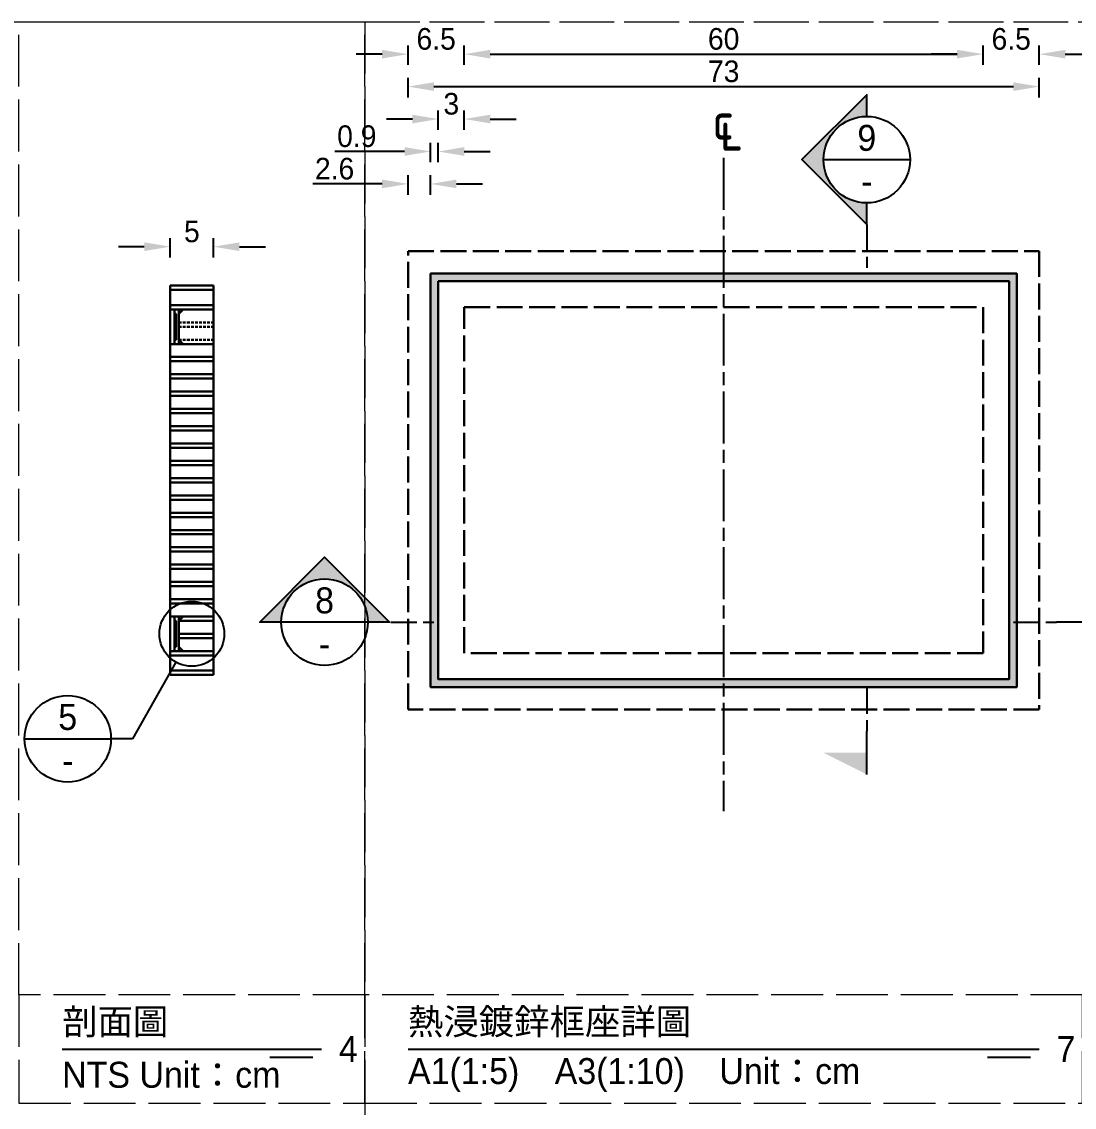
# Model space of a CAD drawing. Extents: x -2640 to 1802, y -2159 to 447.
# Drawn here: x -1475 to -1231.6, y -251 to 0 of the extents above; entities that cross this region are included whole.
import ezdxf
from ezdxf import colors
from ezdxf.entities.mleader import LeaderData, LeaderLine
from ezdxf.math import Vec2, Vec3

# ---------------------------------------------------------------- set-up
doc = ezdxf.new("R2010")
doc.units = 0
doc.header["$MEASUREMENT"] = 0
for name, pattern in [('ACAD_ISO02W100', [15, 12, -3]), ('ACAD_ISO08W100', [36, 24, -3, 6, -3]), ('HIDDEN', [0.375, 0.25, -0.125])]:
    doc.linetypes.add(name, pattern=pattern)
doc.layers.add('一、4.基本-隱藏', color=9, linetype='ACAD_ISO02W100', lineweight=20, plot=False)
doc.layers.add('三、3.文字-註解文字', color=2, linetype='Continuous')
doc.layers.add('二、2.繪圖-施作項目', color=181, linetype='Continuous', lineweight=30)
doc.styles.add('次圖名(詳圖)', font='MS PGothic.ttf', dxfattribs={"height": 6})
doc.styles.add('註解文字(詳圖)', font='MS PGothic.ttf', dxfattribs={"height": 5})
doc.dimstyles.new('註解文字(詳圖)', dxfattribs={"dimtxt": 5, "dimasz": 6, "dimexe": 2, "dimexo": 5, "dimgap": 1, "dimtad": 2, "dimzin": 0, "dimdsep": 46, "dimtxsty": '註解文字(詳圖)', "dimcen": 0.1, "dimclrd": 144, "dimclre": 144, "dimclrt": 256, "dimadec": 0, "dimazin": 0, "dimtfac": 1, "dimtofl": 0, "dimtmove": 0, "dimatfit": 3, "dimfxlon": 1, "dimtolj": 1, "dimtzin": 0, "dimlwd": -1, "dimlwe": -1, "dimarcsym": 1})

# ---------------------------------------------------------------- blocks, each defined once
blk = doc.blocks.new('*D232')
at = {"layer": 'Defpoints', "color": 0, "transparency": 16777216}
for p in [(-1430.69, -52.01), (-1440.69, -61.01), (-1430.69, -61.01)]:
    blk.add_point(p, dxfattribs=at)
at = {"layer": '三、3.文字-註解文字', "color": 144, "transparency": 16777216}
for p, q in [((-1440.69, -54.51), (-1440.69, -50.01)), ((-1430.69, -54.51), (-1430.69, -50.01)), ((-1446.69, -52.01), (-1452.69, -52.01)), ((-1424.69, -52.01), (-1418.69, -52.01))]:
    blk.add_line(p, q, dxfattribs=at)
for points in [[(-1446.69, -51.01), (-1446.69, -53.01), (-1440.69, -52.01)], [(-1424.69, -51.01), (-1424.69, -53.01), (-1430.69, -52.01)]]:
    blk.add_solid(points, dxfattribs=at)
at = {"layer": '三、3.文字-註解文字', "transparency": 16777216, "insert": (-1435.69, -48.51), "char_height": 5, "attachment_point": 5, "style": '註解文字(詳圖)'}
blk.add_mtext('\\A1;5', dxfattribs=at)
blk = doc.blocks.new('*D236')
at = {"layer": 'Defpoints', "color": 0, "transparency": 16777216}
for p in [(-1385.69, -7.5), (-1385.69, -53.01), (-1372.69, -66.01)]:
    blk.add_point(p, dxfattribs=at)
at = {"layer": '三、3.文字-註解文字', "color": 144, "transparency": 16777216}
for p, q in [((-1391.69, -7.5), (-1397.69, -7.5)), ((-1385.69, -10), (-1385.69, -5.5)), ((-1372.69, -10), (-1372.69, -5.5)), ((-1366.69, -7.5), (-1360.69, -7.5))]:
    blk.add_line(p, q, dxfattribs=at)
for points in [[(-1391.69, -6.5), (-1391.69, -8.5), (-1385.69, -7.5)], [(-1366.69, -6.5), (-1366.69, -8.5), (-1372.69, -7.5)]]:
    blk.add_solid(points, dxfattribs=at)
at = {"layer": '三、3.文字-註解文字', "transparency": 16777216, "insert": (-1379.19, -4), "char_height": 5, "attachment_point": 5, "style": '註解文字(詳圖)'}
blk.add_mtext('\\A1;6.5', dxfattribs=at)
blk = doc.blocks.new('*D237')
at = {"layer": 'Defpoints', "color": 0, "transparency": 16777216}
for p in [(-1252.69, -7.5), (-1372.69, -66.01), (-1252.69, -66.01)]:
    blk.add_point(p, dxfattribs=at)
at = {"layer": '三、3.文字-註解文字', "color": 144, "transparency": 16777216}
for p, q in [((-1372.69, -10), (-1372.69, -5.5)), ((-1366.69, -7.5), (-1258.69, -7.5)), ((-1252.69, -10), (-1252.69, -5.5))]:
    blk.add_line(p, q, dxfattribs=at)
for points in [[(-1366.69, -6.5), (-1366.69, -8.5), (-1372.69, -7.5)], [(-1258.69, -6.5), (-1258.69, -8.5), (-1252.69, -7.5)]]:
    blk.add_solid(points, dxfattribs=at)
at = {"layer": '三、3.文字-註解文字', "transparency": 16777216, "insert": (-1312.69, -4), "char_height": 5, "attachment_point": 5, "style": '註解文字(詳圖)'}
blk.add_mtext('\\A1;60', dxfattribs=at)
blk = doc.blocks.new('*D238')
at = {"layer": 'Defpoints', "color": 0, "transparency": 16777216}
for p in [(-1239.69, -7.5), (-1239.69, -53.01), (-1252.69, -66.01)]:
    blk.add_point(p, dxfattribs=at)
at = {"layer": '三、3.文字-註解文字', "color": 144, "transparency": 16777216}
for p, q in [((-1258.69, -7.5), (-1264.69, -7.5)), ((-1252.69, -10), (-1252.69, -5.5)), ((-1239.69, -10), (-1239.69, -5.5)), ((-1233.69, -7.5), (-1227.69, -7.5))]:
    blk.add_line(p, q, dxfattribs=at)
for points in [[(-1258.69, -6.5), (-1258.69, -8.5), (-1252.69, -7.5)], [(-1233.69, -6.5), (-1233.69, -8.5), (-1239.69, -7.5)]]:
    blk.add_solid(points, dxfattribs=at)
at = {"layer": '三、3.文字-註解文字', "transparency": 16777216, "insert": (-1246.19, -4), "char_height": 5, "attachment_point": 5, "style": '註解文字(詳圖)'}
blk.add_mtext('\\A1;6.5', dxfattribs=at)
blk = doc.blocks.new('*D239')
at = {"layer": 'Defpoints', "color": 0, "transparency": 16777216}
for p in [(-1239.69, -15), (-1385.69, -53.01), (-1239.69, -53.01)]:
    blk.add_point(p, dxfattribs=at)
at = {"layer": '三、3.文字-註解文字', "color": 144, "transparency": 16777216}
for p, q in [((-1385.69, -17.5), (-1385.69, -13)), ((-1379.69, -15), (-1245.69, -15)), ((-1239.69, -17.5), (-1239.69, -13))]:
    blk.add_line(p, q, dxfattribs=at)
for points in [[(-1379.69, -14), (-1379.69, -16), (-1385.69, -15)], [(-1245.69, -14), (-1245.69, -16), (-1239.69, -15)]]:
    blk.add_solid(points, dxfattribs=at)
at = {"layer": '三、3.文字-註解文字', "transparency": 16777216, "insert": (-1312.69, -11.5), "char_height": 5, "attachment_point": 5, "style": '註解文字(詳圖)'}
blk.add_mtext('\\A1;73', dxfattribs=at)
blk = doc.blocks.new('*D240')
at = {"layer": 'Defpoints', "color": 0, "transparency": 16777216}
for p in [(-1378.69, -22.5), (-1378.69, -60), (-1372.69, -66.01)]:
    blk.add_point(p, dxfattribs=at)
at = {"layer": '三、3.文字-註解文字', "color": 144, "transparency": 16777216}
for p, q in [((-1384.69, -22.5), (-1390.69, -22.5)), ((-1378.69, -25), (-1378.69, -20.5)), ((-1372.69, -25), (-1372.69, -20.5)), ((-1366.69, -22.5), (-1360.69, -22.5))]:
    blk.add_line(p, q, dxfattribs=at)
for points in [[(-1384.69, -21.5), (-1384.69, -23.5), (-1378.69, -22.5)], [(-1366.69, -21.5), (-1366.69, -23.5), (-1372.69, -22.5)]]:
    blk.add_solid(points, dxfattribs=at)
at = {"layer": '三、3.文字-註解文字', "transparency": 16777216, "insert": (-1375.69, -19), "char_height": 5, "attachment_point": 5, "style": '註解文字(詳圖)'}
blk.add_mtext('\\A1;3', dxfattribs=at)
blk = doc.blocks.new('*D212')
at = {"layer": 'Defpoints', "color": 0, "transparency": 16777216}
for p in [(-1380.49, -30), (-1380.49, -58.21), (-1378.69, -60.01)]:
    blk.add_point(p, dxfattribs=at)
at = {"layer": '三、3.文字-註解文字', "color": 144, "transparency": 16777216}
for p, q in [((-1386.49, -30), (-1402.59, -30)), ((-1380.49, -32.5), (-1380.49, -28)), ((-1378.69, -32.5), (-1378.69, -28)), ((-1372.69, -30), (-1366.69, -30))]:
    blk.add_line(p, q, dxfattribs=at)
for points in [[(-1386.49, -29), (-1386.49, -31), (-1380.49, -30)], [(-1372.69, -29), (-1372.69, -31), (-1378.69, -30)]]:
    blk.add_solid(points, dxfattribs=at)
at = {"layer": '三、3.文字-註解文字', "transparency": 16777216, "insert": (-1397.54, -26.5), "char_height": 5, "attachment_point": 5, "style": '註解文字(詳圖)'}
blk.add_mtext('\\A1;0.9', dxfattribs=at)
blk = doc.blocks.new('*D213')
at = {"layer": 'Defpoints', "color": 0, "transparency": 16777216}
for p in [(-1385.69, -37.5), (-1385.69, -53.01), (-1380.49, -58.21)]:
    blk.add_point(p, dxfattribs=at)
at = {"layer": '三、3.文字-註解文字', "color": 144, "transparency": 16777216}
for p, q in [((-1391.69, -37.5), (-1407.68, -37.5)), ((-1385.69, -40), (-1385.69, -35.5)), ((-1380.49, -40), (-1380.49, -35.5)), ((-1374.49, -37.5), (-1368.49, -37.5))]:
    blk.add_line(p, q, dxfattribs=at)
for points in [[(-1391.69, -36.5), (-1391.69, -38.5), (-1385.69, -37.5)], [(-1374.49, -36.5), (-1374.49, -38.5), (-1380.49, -37.5)]]:
    blk.add_solid(points, dxfattribs=at)
at = {"layer": '三、3.文字-註解文字', "transparency": 16777216, "insert": (-1402.68, -34), "char_height": 5, "attachment_point": 5, "style": '註解文字(詳圖)'}
blk.add_mtext('\\A1;2.6', dxfattribs=at)
blk = doc.blocks.new('_None')

msp = doc.modelspace()

# ---------------------------------------------------------------- hatches: boundary and pattern name
at = {"layer": '三、3.文字-註解文字'}
h = msp.add_hatch(color=256, dxfattribs=at)
h.dxf.hatch_style = 1
h.paths.add_polyline_path([(-1279.584, -16.893), (-1294.584, -31.893), (-1279.584, -46.893), (-1279.584, -41.893, -0.4142136), (-1289.584, -31.893, -0.4142136), (-1279.584, -21.893)])
h = msp.add_hatch(color=256, dxfattribs=at)
h.dxf.hatch_style = 1
h.paths.add_polyline_path([(-1420, -138.821), (-1405, -123.821), (-1390, -138.821), (-1395, -138.821, 0.4142136), (-1405, -128.821, 0.4142136), (-1415, -138.821)])
h = msp.add_hatch(color=256, dxfattribs=at)
h.dxf.hatch_style = 1
h.paths.add_polyline_path([(-1289.584, -169.011), (-1279.584, -174.011), (-1279.584, -169.011)])
at = {"layer": '二、2.繪圖-施作項目'}
h = msp.add_hatch(color=256, dxfattribs=at)
h.dxf.hatch_style = 1
h.paths.add_polyline_path([(-1380.493, -58.211), (-1380.493, -153.811), (-1244.893, -153.811), (-1244.893, -58.211)])
h.paths.add_polyline_path([(-1378.693, -60.011), (-1246.693, -60.011), (-1246.693, -152.011), (-1378.693, -152.011)], flags=16)
h.paths.add_polyline_path([(-1372.693, -66.011), (-1252.693, -66.011), (-1252.693, -146.011), (-1372.693, -146.011)], flags=0)
h = msp.add_hatch(color=256, dxfattribs=at)
h.dxf.hatch_style = 1
h.paths.add_polyline_path([(-1439.293, -67.511), (-1439.693, -67.511), (-1439.693, -73.511), (-1439.293, -73.511)])
h = msp.add_hatch(color=256, dxfattribs=at)
h.dxf.hatch_style = 1
h.paths.add_polyline_path([(-1439.293, -138.511), (-1439.693, -138.511), (-1439.693, -144.511), (-1439.293, -144.511)])

# ---------------------------------------------------------------- linework, layer by layer
at = {"layer": '一、4.基本-隱藏'}
for points in [[(-1710, 0), (-930, 0), (-930, -507), (-1710, -507)], [(-1475.693, 0), (-1395.693, 0), (-1395.693, -225), (-1475.693, -225)], [(-1395.693, 0), (-1229.693, 0), (-1229.693, -225), (-1395.693, -225)], [(-1475.693, -250), (-1395.693, -250), (-1395.693, -225), (-1475.693, -225)], [(-1395.693, -250), (-1229.693, -250), (-1229.693, -225), (-1395.693, -225)], [(-1475.693, -250), (-1395.693, -250), (-1395.693, -325), (-1475.693, -325)], [(-1395.693, -250), (-1229.693, -250), (-1229.693, -325), (-1395.693, -325)]]:
    msp.add_lwpolyline(points, close=True, dxfattribs=at)
at = {"layer": '三、3.文字-註解文字'}
for points in [[(-1279.584, -21.893), (-1279.584, -16.893), (-1294.584, -31.893), (-1279.584, -46.893), (-1279.584, -41.893)], [(-1289.584, -31.893), (-1269.584, -31.893)], [(-1415, -138.821), (-1420, -138.821), (-1405, -123.821), (-1390, -138.821), (-1395, -138.821)], [(-1395, -138.821), (-1415, -138.821)], [(-1225.693, -138.821), (-1235.693, -138.821)], [(-1279.584, -174.011), (-1279.584, -164.011)], [(-1474.405, -165.782), (-1454.405, -165.782)], [(-1465.693, -237.5), (-1405.693, -237.5)], [(-1385.693, -237.5), (-1239.693, -237.5)], [(-1407.693, -239.5), (-1417.693, -239.5)], [(-1241.693, -239.5), (-1251.693, -239.5)]]:
    msp.add_lwpolyline(points, dxfattribs=at)
at = {"layer": '三、3.文字-註解文字', "linetype": 'ACAD_ISO08W100', "ltscale": 0.5}
msp.add_lwpolyline([(-1312.693, -31.5), (-1312.693, -182.5)], dxfattribs=at)
at = {"layer": '三、3.文字-註解文字', "linetype": 'ACAD_ISO02W100', "ltscale": 0.5}
for points in [[(-1279.584, -46.893), (-1279.584, -56.893)], [(-1389.693, -138.821), (-1379.693, -138.821)], [(-1245.693, -138.821), (-1235.693, -138.821)], [(-1279.584, -154.011), (-1279.584, -164.011)]]:
    msp.add_lwpolyline(points, dxfattribs=at)
at = {"layer": '三、3.文字-註解文字'}
for centre in [(-1279.584, -31.893), (-1405, -138.821), (-1464.405, -165.782)]:
    msp.add_circle(centre, 10, dxfattribs=at)
at = {"layer": '三、3.文字-註解文字', "color": 144}
msp.add_circle((-1435.693, -141.511), 7.5, dxfattribs=at)
at = {"layer": '二、2.繪圖-施作項目', "linetype": 'ACAD_ISO02W100', "ltscale": 0.5}
for points in [[(-1385.693, -53.011), (-1239.693, -53.011), (-1239.693, -159.011), (-1385.693, -159.011)], [(-1372.693, -66.011), (-1252.693, -66.011), (-1252.693, -146.011), (-1372.693, -146.011)]]:
    msp.add_lwpolyline(points, close=True, dxfattribs=at)
at = {"layer": '二、2.繪圖-施作項目'}
for points in [[(-1380.493, -58.211), (-1244.893, -58.211), (-1244.893, -153.811), (-1380.493, -153.811)], [(-1378.693, -60.011), (-1246.693, -60.011), (-1246.693, -152.011), (-1378.693, -152.011)]]:
    msp.add_lwpolyline(points, close=True, dxfattribs=at)
for points in [[(-1440.693, -61.011), (-1430.693, -61.011)], [(-1440.693, -61.011), (-1440.693, -151.011)], [(-1440.693, -62.011), (-1430.693, -62.011)], [(-1430.693, -61.011), (-1430.693, -151.011)], [(-1440.693, -65.511), (-1430.693, -65.511)], [(-1440.693, -66.511), (-1430.693, -66.511)], [(-1440.693, -66.511), (-1430.693, -66.511)], [(-1439.693, -66.511), (-1439.693, -74.511)], [(-1439.293, -67.511), (-1439.693, -67.511)], [(-1439.293, -67.511), (-1439.293, -73.511)], [(-1438.693, -66.511), (-1438.693, -74.511)], [(-1437.693, -66.511), (-1438.693, -67.511)], [(-1440.693, -74.511), (-1430.693, -74.511)], [(-1440.693, -74.511), (-1430.693, -74.511)], [(-1439.293, -73.511), (-1439.693, -73.511)], [(-1438.693, -73.511), (-1437.693, -74.511)], [(-1440.693, -77.511), (-1430.693, -77.511)], [(-1440.693, -78.511), (-1430.693, -78.511)], [(-1440.693, -81.511), (-1430.693, -81.511)], [(-1440.693, -82.511), (-1430.693, -82.511)], [(-1440.693, -85.511), (-1430.693, -85.511)], [(-1440.693, -86.511), (-1430.693, -86.511)], [(-1440.693, -89.511), (-1430.693, -89.511)], [(-1440.693, -90.511), (-1430.693, -90.511)], [(-1440.693, -93.511), (-1430.693, -93.511)], [(-1440.693, -94.511), (-1430.693, -94.511)], [(-1440.693, -97.511), (-1430.693, -97.511)], [(-1440.693, -98.511), (-1430.693, -98.511)], [(-1440.693, -101.511), (-1430.693, -101.511)], [(-1440.693, -102.511), (-1430.693, -102.511)], [(-1440.693, -105.511), (-1430.693, -105.511)], [(-1440.693, -106.511), (-1430.693, -106.511)], [(-1440.693, -109.511), (-1430.693, -109.511)], [(-1440.693, -110.511), (-1430.693, -110.511)], [(-1440.693, -113.511), (-1430.693, -113.511)], [(-1440.693, -114.511), (-1430.693, -114.511)], [(-1440.693, -117.511), (-1430.693, -117.511)], [(-1440.693, -118.511), (-1430.693, -118.511)], [(-1440.693, -121.511), (-1430.693, -121.511)], [(-1440.693, -122.511), (-1430.693, -122.511)], [(-1440.693, -125.511), (-1430.693, -125.511)], [(-1440.693, -126.511), (-1430.693, -126.511)], [(-1440.693, -129.511), (-1430.693, -129.511)], [(-1440.693, -130.511), (-1430.693, -130.511)], [(-1440.693, -133.511), (-1430.693, -133.511)], [(-1440.693, -134.511), (-1430.693, -134.511)], [(-1440.693, -137.511), (-1430.693, -137.511)], [(-1440.693, -137.511), (-1430.693, -137.511)], [(-1439.693, -137.511), (-1439.693, -145.511)], [(-1438.693, -137.511), (-1438.693, -145.511)], [(-1437.693, -137.511), (-1438.693, -138.511)], [(-1439.293, -138.511), (-1439.693, -138.511)], [(-1439.293, -138.511), (-1439.293, -144.511)], [(-1440.693, -145.511), (-1430.693, -145.511)], [(-1440.693, -145.511), (-1430.693, -145.511)], [(-1439.293, -144.511), (-1439.693, -144.511)], [(-1438.693, -144.511), (-1437.693, -145.511)], [(-1440.693, -146.511), (-1430.693, -146.511)], [(-1440.693, -150.011), (-1430.693, -150.011)], [(-1440.693, -151.011), (-1430.693, -151.011)]]:
    msp.add_lwpolyline(points, dxfattribs=at)
at = {"layer": '二、2.繪圖-施作項目', "linetype": 'HIDDEN', "ltscale": 2.5}
for points in [[(-1438.693, -69.511), (-1430.693, -69.511)], [(-1438.693, -70.511), (-1430.693, -70.511)], [(-1438.693, -73.511), (-1430.693, -73.511)]]:
    msp.add_lwpolyline(points, dxfattribs=at)
at = {"layer": '二、2.繪圖-施作項目', "ltscale": 2.5}
for points in [[(-1438.693, -138.511), (-1430.693, -138.511)], [(-1438.693, -141.511), (-1430.693, -141.511)], [(-1438.693, -142.511), (-1430.693, -142.511)]]:
    msp.add_lwpolyline(points, dxfattribs=at)

# ---------------------------------------------------------------- texts
at = {"layer": '三、3.文字-註解文字'}
for s, width, gutter_width, heights, insert, char_height, attachment_point, style in [('{\\fMS PGothic|b0|i0|c128|p34;℄}', 4.50432, 30, [11], (-1312.693, -24.3), 10, 5, '次圖名(詳圖)'), ('9', 6.60394, 25, [0], (-1279.584, -26.893), 6, 5, '註解文字(詳圖)'), ('-', 6.60394, 25, [0], (-1279.584, -36.893), 6, 5, '註解文字(詳圖)'), ('8', 6.60394, 25, [0], (-1405, -133.821), 6, 5, '註解文字(詳圖)'), ('-', 6.60394, 25, [0], (-1405, -143.821), 6, 5, '註解文字(詳圖)'), ('5', 6.60394, 25, [0], (-1464.405, -160.782), 6, 5, '註解文字(詳圖)'), ('-', 6.60394, 25, [0], (-1464.405, -170.782), 6, 5, '註解文字(詳圖)'), ('剖面圖', 30.14945, 15, [0], (-1465.693, -231.5), 6, 4, '次圖名(詳圖)'), ('{\\fMS PGothic|b0|i0|c128|p34;熱浸鍍鋅框座詳圖}', 109.33936, 15, [0], (-1385.693, -231.5), 6, 4, '次圖名(詳圖)'), ('4', 3, 15, [0], (-1401.693, -237.5), 6, 4, '次圖名(詳圖)'), ('7', 3, 15, [0], (-1235.693, -237.5), 6, 4, '次圖名(詳圖)'), ('NTS{\\fMS PGothic|b0|i0|c128|p34; Unit：cm}', 93.26158, 15, [0], (-1465.693, -243.5), 6, 4, '次圖名(詳圖)'), ('{\\fMS PGothic|b0|i0|c128|p34;A1(1:}5{\\fMS PGothic|b0|i0|c128|p34;)\u3000A3(1:}1{\\fMS PGothic|b0|i0|c128|p34;0)^IUnit：cm}', 136.03259, 15, [0], (-1385.693, -243.5), 6, 4, '次圖名(詳圖)')]:
    msp.add_mtext_dynamic_manual_height_columns(s, width=width, gutter_width=gutter_width, heights=heights, dxfattribs=dict(at, insert=insert, char_height=char_height, attachment_point=attachment_point, style=style))

# ---------------------------------------------------------------- dimensions: what is measured, and where the dimension line sits
for base, p1, p2, text, picture, middle in [((-1385.693, -7.5), (-1372.693, -66.011), (-1385.693, -53.011), '6.5', '*D236', (-1379.193, -4)), ((-1252.693, -7.5), (-1372.693, -66.011), (-1252.693, -66.011), '60', '*D237', (-1312.693, -4)), ((-1239.693, -7.5), (-1252.693, -66.011), (-1239.693, -53.011), '6.5', '*D238', (-1246.193, -4)), ((-1239.693, -15), (-1385.693, -53.011), (-1239.693, -53.011), '73', '*D239', (-1312.693, -11.5)), ((-1378.693, -22.5), (-1372.693, -66.011), (-1378.693, -60), '3', '*D240', (-1375.693, -19)), ((-1380.493, -30), (-1378.693, -60.011), (-1380.493, -58.211), '0.9', '*D212', (-1397.542, -26.5)), ((-1385.693, -37.5), (-1380.493, -58.211), (-1385.693, -53.011), '2.6', '*D213', (-1402.685, -34))]:
    dim = msp.add_linear_dim(base=base, p1=p1, p2=p2, text=text, dimstyle='註解文字(詳圖)', dxfattribs=at)
    dim.commit()
    dim.dimension.update_dxf_attribs({"geometry": picture, "text_midpoint": middle})
dim = msp.add_aligned_dim(p1=(-1440.693, -61.011), p2=(-1430.693, -61.011), distance=9, text='5', dimstyle='註解文字(詳圖)', dxfattribs=at)
dim.commit()
dim.dimension.update_dxf_attribs({"geometry": '*D232', "text_midpoint": (-1435.693, -48.511)})

# ---------------------------------------------------------------- leaders
ml = msp.add_multileader_mtext('Standard', dxfattribs=at)
ml.set_content('{\\fMS PGothic|b0|i0|c128|p34; }', color=256, style='註解文字(詳圖)')
ml.set_leader_properties(color=144, linetype='ByLayer', lineweight=-1)
ml.set_arrow_properties(name='NONE')
ml.build(insert=Vec2(0, 0))
ml.multileader.update_dxf_attribs({"dogleg_length": 5, "arrow_head_size": 6})
ctx = ml.context
ctx.base_point, ctx.char_height, ctx.arrow_head_size, ctx.landing_gap_size, ctx.plane_origin = Vec3(-1462.621, -165.782), 5, 6, 3, Vec3(-1478.514, -184.347)
ctx.text_align_type = 2
notes = []
notes.append((ctx, [(1, (1, 1, 0), (-1449.405, -165.782), (-1, 0), 5, [(0, [(-1439.382, -148.041)], 0, [])])]))
ctx.mtext.insert, ctx.mtext.alignment, ctx.mtext.flow_direction = Vec3(-1457.405, -163.282), 3, 5
for ctx, leaders in notes:
    for number, flags, end, landing, length, lines in leaders:
        leader = LeaderData()
        leader.index, (leader.has_last_leader_line, leader.has_dogleg_vector, leader.attachment_direction) = number, flags
        leader.last_leader_point, leader.dogleg_vector, leader.dogleg_length = Vec3(end), Vec3(landing), length
        for number, points, colour, breaks in lines:
            line = LeaderLine()
            line.index, line.vertices, line.color, line.breaks = number, Vec3.list(points), colors.encode_raw_color(colour), breaks
            leader.lines.append(line)
        ctx.leaders.append(leader)

doc.saveas('drawing.dxf')
